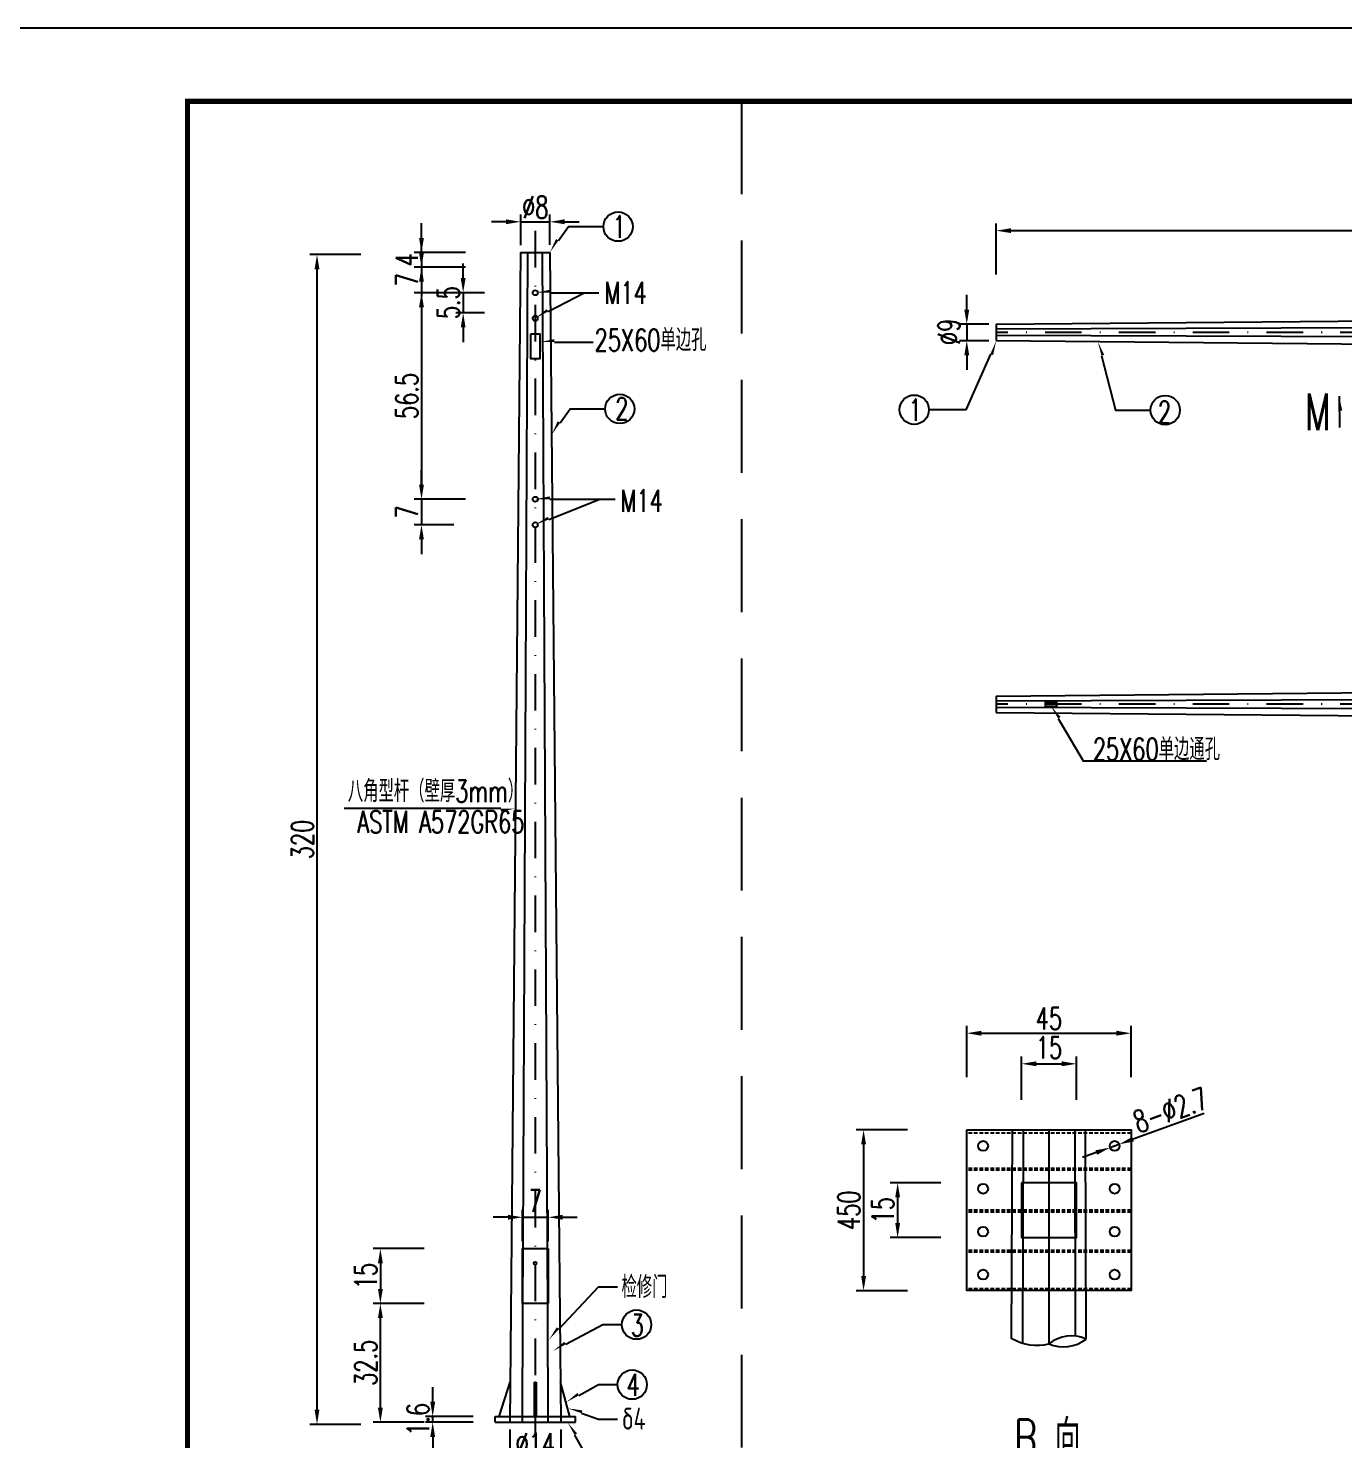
# Model space of a CAD drawing. Extents: x 12342 to 271026, y -9164 to -8044.
# Drawn here: x 13278.1 to 13458.1, y -8760.6 to -8567.5 of the extents above; entities that cross this region are included whole.
import ezdxf
from ezdxf.enums import TextEntityAlignment as Align

# ---------------------------------------------------------------- set-up
doc = ezdxf.new("R2010")
doc.units = 0
doc.header["$LTSCALE"] = 2
doc.header["$PDMODE"] = 32
doc.header["$PDSIZE"] = 0.3
for name, pattern in [('CENTERX2', [4, 2.5, -0.5, 0.5, -0.5]), ('DASHDOT', [1, 0.5, -0.25, 0, -0.25]), ('DASHED', [0.75, 0.5, -0.25]), ('HIDDEN', [9.525, 6.35, -3.175])]:
    doc.linetypes.add(name, pattern=pattern)
doc.layers.get('0').update_dxf_attribs({"linetype": 'CONTINUOUS'})
doc.layers.get('DEFPOINTS').update_dxf_attribs({"linetype": 'CONTINUOUS'})
for name, color, linetype in [('1111111111', 7, 'CONTINUOUS'), ('中线', 2, 'CENTERX2'), ('图层1', 7, 'CONTINUOUS'), ('图框', 7, 'CONTINUOUS'), ('尺寸标注', 4, 'CONTINUOUS'), ('文字', 7, 'CONTINUOUS'), ('边线', 7, 'CONTINUOUS')]:
    doc.layers.add(name, color=color, linetype=linetype)
doc.styles.get("Standard").update_dxf_attribs({"font": 'simplex1.shx', "width": 0.7, "bigfont": 'hztxt.shx'})
doc.dimstyles.new('1：20', dxfattribs={"dimtxt": 3, "dimasz": 2, "dimexe": 1, "dimexo": 1, "dimgap": 0.5, "dimtad": 1, "dimlfac": 2, "dimrnd": 0.0095, "dimdsep": 46, "dimtxsty": 'Standard', "dimcen": 0.09, "dimclrd": 256, "dimclre": 256, "dimclrt": 256, "dimadec": 0, "dimazin": 0, "dimtfac": 1, "dimtix": 1, "dimtmove": 2, "dimatfit": 3, "dimfxl": 0, "dimtolj": 1, "dimtzin": 0, "dimarcsym": 0})
doc.dimstyles.get("Standard").update_dxf_attribs({"dimtxt": 2, "dimasz": 2, "dimexe": 1, "dimexo": 2.5, "dimgap": 0, "dimtad": 1, "dimdec": 3, "dimlfac": 4, "dimzin": 13, "dimdsep": 46, "dimtxsty": 'Standard', "dimblk": 'DIM', "dimcen": -0.09, "dimclrd": 256, "dimclre": 256, "dimclrt": 7, "dimaunit": 1, "dimadec": 0, "dimazin": 0, "dimtfac": 0.0005, "dimtdec": 3, "dimtix": 1, "dimtmove": 2, "dimatfit": 3, "dimldrblk": 'DIM', "dimfxl": 0, "dimtolj": 1, "dimtzin": 13, "dimarcsym": 0})
doc.dimstyles.new('比例1：40', dxfattribs={"dimtxt": 3, "dimasz": 2, "dimexe": 1, "dimexo": 1, "dimgap": 0.5, "dimtad": 1, "dimdec": 0, "dimlfac": 4, "dimzin": 13, "dimdsep": 46, "dimtxsty": 'Standard', "dimcen": -0.09, "dimclrd": 256, "dimclre": 256, "dimclrt": 256, "dimaunit": 1, "dimadec": 0, "dimazin": 0, "dimtfac": 0.0005, "dimtdec": 0, "dimtix": 1, "dimtmove": 2, "dimatfit": 3, "dimfxl": 0, "dimtolj": 1, "dimtzin": 13, "dimarcsym": 0})

# ---------------------------------------------------------------- blocks, each defined once
blk = doc.blocks.new('*D724')
at = {"layer": 'DEFPOINTS', "color": 0}
for p in [(13410.58, -8608.03), (13406.54, -8610.28), (13410.58, -8610.28)]:
    blk.add_point(p, dxfattribs=at)
at = {"layer": '尺寸标注', "lineweight": -2}
for p, q in [((13406.54, -8606.03), (13406.54, -8604.03)), ((13409.58, -8608.03), (13405.54, -8608.03)), ((13406.54, -8608.03), (13406.54, -8610.28)), ((13409.58, -8610.28), (13405.54, -8610.28)), ((13406.54, -8612.28), (13406.54, -8614.28))]:
    blk.add_line(p, q, dxfattribs=at)
at = {"layer": '尺寸标注'}
for points in [[(13406.21, -8606.03), (13406.88, -8606.03), (13406.54, -8608.03)], [(13406.21, -8612.28), (13406.88, -8612.28), (13406.54, -8610.28)]]:
    blk.add_solid(points, dxfattribs=at)
at = {"layer": '尺寸标注', "insert": (13404.1, -8609.08), "char_height": 3, "attachment_point": 5, "rotation": 90}
blk.add_mtext('\\A1;%%C9', dxfattribs=at)
blk = doc.blocks.new('*D725')
at = {"layer": 'DEFPOINTS', "color": 0}
for p in [(13560.58, -8595.23), (13560.58, -8605.4), (13410.58, -8607.9)]:
    blk.add_point(p, dxfattribs=at)
at = {"layer": '尺寸标注', "lineweight": -2}
for p, q in [((13410.58, -8601.23), (13410.58, -8594.23)), ((13412.58, -8595.23), (13558.58, -8595.23)), ((13560.58, -8601.23), (13560.58, -8594.23))]:
    blk.add_line(p, q, dxfattribs=at)
at = {"layer": '尺寸标注'}
for points in [[(13412.58, -8594.9), (13412.58, -8595.56), (13410.58, -8595.23)], [(13558.58, -8594.9), (13558.58, -8595.56), (13560.58, -8595.23)]]:
    blk.add_solid(points, dxfattribs=at)
at = {"layer": '尺寸标注', "insert": (13485.58, -8593.23), "char_height": 3, "attachment_point": 5}
blk.add_mtext('\\A1;600', dxfattribs=at)
blk = doc.blocks.new('DIM')
at = {"color": 4}
blk.add_lwpolyline([(-1, -0.1, 0.2, 0, 0), (0, 0, 0, 0, 0)], format="xyseb", dxfattribs=at)
blk = doc.blocks.new('*D729')
at = {"layer": 'DEFPOINTS', "color": 0}
for p in [(13421.55, -8709.19), (13414.05, -8715.12), (13421.55, -8715.12)]:
    blk.add_point(p, dxfattribs=at)
at = {"layer": '尺寸标注', "lineweight": -2}
for p, q in [((13414.05, -8714.12), (13414.05, -8708.19)), ((13416.05, -8709.19), (13419.55, -8709.19)), ((13421.55, -8714.12), (13421.55, -8708.19))]:
    blk.add_line(p, q, dxfattribs=at)
at = {"layer": '尺寸标注'}
for points in [[(13416.05, -8708.85), (13416.05, -8709.52), (13414.05, -8709.19)], [(13419.55, -8708.85), (13419.55, -8709.52), (13421.55, -8709.19)]]:
    blk.add_solid(points, dxfattribs=at)
at = {"layer": '尺寸标注', "insert": (13417.8, -8706.98), "char_height": 3, "attachment_point": 5}
blk.add_mtext('\\A1;15', dxfattribs=at)
blk = doc.blocks.new('*D730')
at = {"layer": 'DEFPOINTS', "color": 0}
for p in [(13429.03, -8705.01), (13406.53, -8715.12), (13429.03, -8715.12)]:
    blk.add_point(p, dxfattribs=at)
at = {"layer": '尺寸标注', "lineweight": -2}
for p, q in [((13406.53, -8711.01), (13406.53, -8704.01)), ((13408.53, -8705.01), (13427.03, -8705.01)), ((13429.03, -8711.01), (13429.03, -8704.01))]:
    blk.add_line(p, q, dxfattribs=at)
at = {"layer": '尺寸标注'}
for points in [[(13408.53, -8704.67), (13408.53, -8705.34), (13406.53, -8705.01)], [(13427.03, -8704.67), (13427.03, -8705.34), (13429.03, -8705.01)]]:
    blk.add_solid(points, dxfattribs=at)
at = {"layer": '尺寸标注', "insert": (13417.78, -8703.01), "char_height": 3, "attachment_point": 5}
blk.add_mtext('\\A1;45', dxfattribs=at)
blk = doc.blocks.new('*D731')
at = {"layer": 'DEFPOINTS', "color": 0}
for p in [(13404.01, -8725.47), (13397.08, -8732.97), (13404.01, -8732.97)]:
    blk.add_point(p, dxfattribs=at)
at = {"layer": '尺寸标注', "lineweight": -2}
for p, q in [((13403.01, -8725.47), (13396.08, -8725.47)), ((13397.08, -8727.47), (13397.08, -8730.97)), ((13403.01, -8732.97), (13396.08, -8732.97))]:
    blk.add_line(p, q, dxfattribs=at)
at = {"layer": '尺寸标注'}
for points in [[(13396.75, -8727.47), (13397.42, -8727.47), (13397.08, -8725.47)], [(13396.75, -8730.97), (13397.42, -8730.97), (13397.08, -8732.97)]]:
    blk.add_solid(points, dxfattribs=at)
at = {"layer": '尺寸标注', "insert": (13395.07, -8729.22), "char_height": 3, "attachment_point": 5, "rotation": 90}
blk.add_mtext('\\A1;15', dxfattribs=at)
blk = doc.blocks.new('*D732')
at = {"layer": 'DEFPOINTS', "color": 0}
for p in [(13403.92, -8718.22), (13392.42, -8740.22), (13403.92, -8740.22)]:
    blk.add_point(p, dxfattribs=at)
at = {"layer": '尺寸标注', "lineweight": -2}
for p, q in [((13398.42, -8718.22), (13391.42, -8718.22)), ((13392.42, -8720.22), (13392.42, -8738.22)), ((13398.42, -8740.22), (13391.42, -8740.22))]:
    blk.add_line(p, q, dxfattribs=at)
at = {"layer": '尺寸标注'}
for points in [[(13392.09, -8720.22), (13392.76, -8720.22), (13392.42, -8718.22)], [(13392.09, -8738.22), (13392.76, -8738.22), (13392.42, -8740.22)]]:
    blk.add_solid(points, dxfattribs=at)
at = {"layer": '尺寸标注', "insert": (13390.42, -8729.22), "char_height": 3, "attachment_point": 5, "rotation": 90}
blk.add_mtext('\\A1;450', dxfattribs=at)
blk = doc.blocks.new('*D763')
at = {"layer": 'DEFPOINTS', "color": 0}
for p in [(13426.14, -8720.65), (13427.41, -8720.19)]:
    blk.add_point(p, dxfattribs=at)
at = {"layer": '尺寸标注', "lineweight": -2}
for p, q in [((13439.02, -8715.98), (13429.29, -8719.51)), ((13426.14, -8720.65), (13427.41, -8720.19)), ((13424.26, -8721.33), (13422.38, -8722.01))]:
    blk.add_line(p, q, dxfattribs=at)
at = {"layer": '尺寸标注'}
for points in [[(13424.15, -8721.02), (13424.38, -8721.64), (13426.14, -8720.65)], [(13429.18, -8719.19), (13429.41, -8719.82), (13427.41, -8720.19)]]:
    blk.add_solid(points, dxfattribs=at)
at = {"layer": '尺寸标注', "insert": (13434.42, -8715.52), "char_height": 3, "attachment_point": 5, "rotation": 19.9326}
blk.add_mtext('\\A1;8-∅2.7', dxfattribs=at)
blk = doc.blocks.new('*D742')
at = {"layer": 'DEFPOINTS', "color": 0}
for p in [(13317.63, -8598.51), (13348.76, -8598.51), (13348.76, -8758.51)]:
    blk.add_point(p, dxfattribs=at)
at = {"layer": '尺寸标注', "lineweight": -2}
for p, q in [((13323.63, -8598.51), (13316.63, -8598.51)), ((13317.63, -8756.51), (13317.63, -8600.51)), ((13323.63, -8758.51), (13316.63, -8758.51))]:
    blk.add_line(p, q, dxfattribs=at)
at = {"layer": '尺寸标注'}
for points in [[(13317.3, -8600.51), (13317.96, -8600.51), (13317.63, -8598.51)], [(13317.3, -8756.51), (13317.96, -8756.51), (13317.63, -8758.51)]]:
    blk.add_solid(points, dxfattribs=at)
at = {"layer": '尺寸标注', "insert": (13315.63, -8678.51), "char_height": 3, "attachment_point": 5, "rotation": 90}
blk.add_mtext('\\A1;320', dxfattribs=at)
blk = doc.blocks.new('*D743')
at = {"layer": 'DEFPOINTS', "color": 0}
for p in [(13340, -8734.47), (13326.3, -8741.97), (13340, -8741.97)]:
    blk.add_point(p, dxfattribs=at)
at = {"layer": '尺寸标注', "lineweight": -2}
for p, q in [((13332.3, -8734.47), (13325.3, -8734.47)), ((13326.3, -8736.47), (13326.3, -8739.97)), ((13332.3, -8741.97), (13325.3, -8741.97))]:
    blk.add_line(p, q, dxfattribs=at)
at = {"layer": '尺寸标注'}
for points in [[(13325.97, -8736.47), (13326.64, -8736.47), (13326.3, -8734.47)], [(13325.97, -8739.97), (13326.64, -8739.97), (13326.3, -8741.97)]]:
    blk.add_solid(points, dxfattribs=at)
at = {"layer": '尺寸标注', "insert": (13324.3, -8738.22), "char_height": 3, "attachment_point": 5, "rotation": 90}
blk.add_mtext('\\A1;15', dxfattribs=at)
blk = doc.blocks.new('*D764')
at = {"layer": 'DEFPOINTS', "color": 0}
for p in [(13344, -8758.22), (13351, -8758.22), (13351, -8763.42)]:
    blk.add_point(p, dxfattribs=at)
at = {"layer": '尺寸标注', "lineweight": -2}
for p, q in [((13344, -8759.22), (13344, -8764.42)), ((13351, -8759.22), (13351, -8764.42)), ((13346, -8763.42), (13349, -8763.42))]:
    blk.add_line(p, q, dxfattribs=at)
at = {"layer": '尺寸标注'}
for points in [[(13346, -8763.08), (13346, -8763.75), (13344, -8763.42)], [(13349, -8763.08), (13349, -8763.75), (13351, -8763.42)]]:
    blk.add_solid(points, dxfattribs=at)
at = {"layer": '尺寸标注', "insert": (13347.5, -8761.2), "char_height": 3, "attachment_point": 5}
blk.add_mtext('\\A1;%%C14', dxfattribs=at)
blk = doc.blocks.new('*D744')
at = {"layer": 'DEFPOINTS', "color": 0}
for p in [(13333.46, -8757.42), (13340, -8757.42), (13340, -8758.22)]:
    blk.add_point(p, dxfattribs=at)
at = {"layer": '尺寸标注', "lineweight": -2}
for p, q in [((13333.46, -8755.42), (13333.46, -8753.42)), ((13339, -8757.42), (13332.46, -8757.42)), ((13333.46, -8758.22), (13333.46, -8757.42)), ((13339, -8758.22), (13332.46, -8758.22)), ((13333.46, -8760.22), (13333.46, -8762.22))]:
    blk.add_line(p, q, dxfattribs=at)
at = {"layer": '尺寸标注'}
for points in [[(13333.13, -8755.42), (13333.8, -8755.42), (13333.46, -8757.42)], [(13333.13, -8760.22), (13333.8, -8760.22), (13333.46, -8758.22)]]:
    blk.add_solid(points, dxfattribs=at)
at = {"layer": '尺寸标注', "insert": (13331.46, -8757.82), "char_height": 3, "attachment_point": 5, "rotation": 90}
blk.add_mtext('\\A1;1.6', dxfattribs=at)
blk = doc.blocks.new('*D745')
at = {"layer": 'DEFPOINTS', "color": 0}
for p in [(13342.13, -8755.66), (13353.13, -8755.66), (13353.13, -8769.36)]:
    blk.add_point(p, dxfattribs=at)
at = {"layer": '尺寸标注', "lineweight": -2}
for p, q in [((13342.13, -8763.36), (13342.13, -8770.36)), ((13353.13, -8763.36), (13353.13, -8770.36)), ((13344.13, -8769.36), (13351.13, -8769.36))]:
    blk.add_line(p, q, dxfattribs=at)
at = {"layer": '尺寸标注'}
for points in [[(13344.13, -8769.03), (13344.13, -8769.7), (13342.13, -8769.36)], [(13351.13, -8769.03), (13351.13, -8769.7), (13353.13, -8769.36)]]:
    blk.add_solid(points, dxfattribs=at)
at = {"layer": '尺寸标注', "insert": (13347.63, -8767.36), "char_height": 3, "attachment_point": 5}
blk.add_mtext('\\A1;22', dxfattribs=at)
blk = doc.blocks.new('*D746')
at = {"layer": 'DEFPOINTS', "color": 0}
for p in [(13349.25, -8730.18), (13345.75, -8734.47), (13349.25, -8734.47)]:
    blk.add_point(p, dxfattribs=at)
at = {"layer": '尺寸标注', "lineweight": -2}
for p, q in [((13343.75, -8730.18), (13341.75, -8730.18)), ((13345.75, -8733.47), (13345.75, -8729.18)), ((13345.75, -8730.18), (13349.25, -8730.18)), ((13349.25, -8733.47), (13349.25, -8729.18)), ((13351.25, -8730.18), (13353.25, -8730.18))]:
    blk.add_line(p, q, dxfattribs=at)
at = {"layer": '尺寸标注'}
for points in [[(13343.75, -8729.84), (13343.75, -8730.51), (13345.75, -8730.18)], [(13351.25, -8729.84), (13351.25, -8730.51), (13349.25, -8730.18)]]:
    blk.add_solid(points, dxfattribs=at)
at = {"layer": '尺寸标注', "insert": (13347.5, -8727.94), "char_height": 3, "attachment_point": 5}
blk.add_mtext('\\A1;7', dxfattribs=at)
blk = doc.blocks.new('*D765')
at = {"layer": 'DEFPOINTS', "color": 0}
for p in [(13349.5, -8594.02), (13345.5, -8598.22), (13349.5, -8598.18)]:
    blk.add_point(p, dxfattribs=at)
at = {"layer": '尺寸标注', "lineweight": -2}
for p, q in [((13345.5, -8597.22), (13345.5, -8593.02)), ((13349.5, -8597.18), (13349.5, -8593.02)), ((13343.5, -8594.02), (13341.5, -8594.02)), ((13345.5, -8594.02), (13349.5, -8594.02)), ((13351.5, -8594.02), (13353.5, -8594.02))]:
    blk.add_line(p, q, dxfattribs=at)
at = {"layer": '尺寸标注'}
for points in [[(13343.5, -8593.68), (13343.5, -8594.35), (13345.5, -8594.02)], [(13351.5, -8593.68), (13351.5, -8594.35), (13349.5, -8594.02)]]:
    blk.add_solid(points, dxfattribs=at)
at = {"layer": '尺寸标注', "insert": (13347.5, -8592.02), "char_height": 3, "attachment_point": 5}
blk.add_mtext('\\A1;%%C8', dxfattribs=at)
blk = doc.blocks.new('*D747')
at = {"layer": 'DEFPOINTS', "color": 0}
for p in [(13326.3, -8741.97), (13335.46, -8741.97), (13335.46, -8758.22)]:
    blk.add_point(p, dxfattribs=at)
at = {"layer": '尺寸标注', "lineweight": -2}
for p, q in [((13332.3, -8741.97), (13325.3, -8741.97)), ((13326.3, -8756.22), (13326.3, -8743.97)), ((13332.3, -8758.22), (13325.3, -8758.22))]:
    blk.add_line(p, q, dxfattribs=at)
at = {"layer": '尺寸标注'}
for points in [[(13325.97, -8743.97), (13326.64, -8743.97), (13326.3, -8741.97)], [(13325.97, -8756.22), (13326.64, -8756.22), (13326.3, -8758.22)]]:
    blk.add_solid(points, dxfattribs=at)
at = {"layer": '尺寸标注', "insert": (13324.3, -8750.09), "char_height": 3, "attachment_point": 5, "rotation": 90}
blk.add_mtext('\\A1;32.5', dxfattribs=at)
blk = doc.blocks.new('*D766')
at = {"layer": 'DEFPOINTS', "color": 0}
for p in [(13346.5, -8598.22), (13331.93, -8600.22), (13346.5, -8600.22)]:
    blk.add_point(p, dxfattribs=at)
at = {"layer": '尺寸标注', "lineweight": -2}
for p, q in [((13331.93, -8596.22), (13331.93, -8594.22)), ((13337.93, -8598.22), (13330.93, -8598.22)), ((13331.93, -8598.22), (13331.93, -8600.22)), ((13337.93, -8600.22), (13330.93, -8600.22)), ((13331.93, -8602.22), (13331.93, -8604.22))]:
    blk.add_line(p, q, dxfattribs=at)
at = {"layer": '尺寸标注'}
for points in [[(13331.59, -8596.22), (13332.26, -8596.22), (13331.93, -8598.22)], [(13331.59, -8602.22), (13332.26, -8602.22), (13331.93, -8600.22)]]:
    blk.add_solid(points, dxfattribs=at)
at = {"layer": '尺寸标注', "insert": (13329.93, -8599.22), "char_height": 3, "attachment_point": 5, "rotation": 90}
blk.add_mtext('\\A1;4', dxfattribs=at)
blk = doc.blocks.new('*D748')
at = {"layer": 'DEFPOINTS', "color": 0}
for p in [(13339.93, -8600.22), (13331.93, -8603.72), (13339.93, -8603.72)]:
    blk.add_point(p, dxfattribs=at)
at = {"layer": '尺寸标注', "lineweight": -2}
for p, q in [((13331.93, -8598.22), (13331.93, -8596.22)), ((13337.93, -8600.22), (13330.93, -8600.22)), ((13331.93, -8600.22), (13331.93, -8603.72)), ((13337.93, -8603.72), (13330.93, -8603.72)), ((13331.93, -8605.72), (13331.93, -8607.72))]:
    blk.add_line(p, q, dxfattribs=at)
at = {"layer": '尺寸标注'}
for points in [[(13331.59, -8598.22), (13332.26, -8598.22), (13331.93, -8600.22)], [(13331.59, -8605.72), (13332.26, -8605.72), (13331.93, -8603.72)]]:
    blk.add_solid(points, dxfattribs=at)
at = {"layer": '尺寸标注', "insert": (13329.93, -8601.97), "char_height": 3, "attachment_point": 5, "rotation": 90}
blk.add_mtext('\\A1;7', dxfattribs=at)
blk = doc.blocks.new('*D749')
at = {"layer": 'DEFPOINTS', "color": 0}
for p in [(13339.93, -8603.72), (13331.93, -8631.97), (13339.93, -8631.97)]:
    blk.add_point(p, dxfattribs=at)
at = {"layer": '尺寸标注', "lineweight": -2}
for p, q in [((13337.93, -8603.72), (13330.93, -8603.72)), ((13331.93, -8605.72), (13331.93, -8629.97)), ((13337.93, -8631.97), (13330.93, -8631.97))]:
    blk.add_line(p, q, dxfattribs=at)
at = {"layer": '尺寸标注'}
for points in [[(13331.59, -8605.72), (13332.26, -8605.72), (13331.93, -8603.72)], [(13331.59, -8629.97), (13332.26, -8629.97), (13331.93, -8631.97)]]:
    blk.add_solid(points, dxfattribs=at)
at = {"layer": '尺寸标注', "insert": (13329.93, -8617.84), "char_height": 3, "attachment_point": 5, "rotation": 90}
blk.add_mtext('\\A1;56.5', dxfattribs=at)
blk = doc.blocks.new('*D750')
at = {"layer": 'DEFPOINTS', "color": 0}
for p in [(13341.57, -8603.72), (13337.63, -8606.47), (13341.57, -8606.47)]:
    blk.add_point(p, dxfattribs=at)
at = {"layer": '尺寸标注', "lineweight": -2}
for p, q in [((13337.63, -8601.72), (13337.63, -8599.72)), ((13340.57, -8603.72), (13336.63, -8603.72)), ((13337.63, -8603.72), (13337.63, -8606.47)), ((13340.57, -8606.47), (13336.63, -8606.47)), ((13337.63, -8608.47), (13337.63, -8610.47))]:
    blk.add_line(p, q, dxfattribs=at)
at = {"layer": '尺寸标注'}
for points in [[(13337.3, -8601.72), (13337.96, -8601.72), (13337.63, -8603.72)], [(13337.3, -8608.47), (13337.96, -8608.47), (13337.63, -8606.47)]]:
    blk.add_solid(points, dxfattribs=at)
at = {"layer": '尺寸标注', "insert": (13335.63, -8605.09), "char_height": 3, "attachment_point": 5, "rotation": 90}
blk.add_mtext('\\A1;5.5', dxfattribs=at)
blk = doc.blocks.new('*D751')
at = {"layer": 'DEFPOINTS', "color": 0}
for p in [(13337.35, -8631.97), (13331.93, -8635.47), (13337.35, -8635.47)]:
    blk.add_point(p, dxfattribs=at)
at = {"layer": '尺寸标注', "lineweight": -2}
for p, q in [((13331.93, -8629.97), (13331.93, -8627.97)), ((13336.35, -8631.97), (13330.93, -8631.97)), ((13331.93, -8631.97), (13331.93, -8635.47)), ((13336.35, -8635.47), (13330.93, -8635.47)), ((13331.93, -8637.47), (13331.93, -8639.47))]:
    blk.add_line(p, q, dxfattribs=at)
at = {"layer": '尺寸标注'}
for points in [[(13331.59, -8629.97), (13332.26, -8629.97), (13331.93, -8631.97)], [(13331.59, -8637.47), (13332.26, -8637.47), (13331.93, -8635.47)]]:
    blk.add_solid(points, dxfattribs=at)
at = {"layer": '尺寸标注', "insert": (13329.93, -8633.72), "char_height": 3, "attachment_point": 5, "rotation": 90}
blk.add_mtext('\\A1;7', dxfattribs=at)

msp = doc.modelspace()

# ---------------------------------------------------------------- linework, layer by layer
at = {"color": 2}
msp.add_lwpolyline([(13417.328796, -8659.700226), (13418.828796, -8659.700226), (13418.828796, -8660.325226), (13417.328796, -8660.325226)], close=True, dxfattribs=at)
at = {"layer": '中线', "linetype": 'DASHDOT', "ltscale": 5}
for p, q in [((13347.496696, -8595.275919), (13347.496696, -8760.204153)), ((13563.656313, -8609.150862), (13410.578866, -8609.150862)), ((13563.656313, -8660.012726), (13410.578866, -8660.012726))]:
    msp.add_line(p, q, dxfattribs=at)
at = {"layer": '图层1', "linetype": 'HIDDEN'}
msp.add_line((13375.735423, -8577.543704), (13375.735423, -8779.36121), dxfattribs=at)
at = {"layer": '图层1', "color": 4}
for points in [[(13350.661923, -8596.594253), (13352.031178, -8594.684132), (13356.820476, -8594.684132)], [(13349.269735, -8606.298536), (13354.193656, -8603.728647)], [(13349.496696, -8603.724895), (13356.190684, -8603.728165)], [(13350.117418, -8610.476614), (13355.40117, -8610.479195)], [(13409.772023, -8612.105891), (13406.415261, -8619.719483), (13401.354622, -8619.719483)], [(13424.970978, -8612.339238), (13426.896609, -8619.769941), (13431.685907, -8619.769941)], [(13350.89569, -8621.52949), (13352.264946, -8619.619369), (13357.054244, -8619.619369)], [(13349.3568, -8634.739063), (13356.350805, -8631.976003)], [(13349.496696, -8631.970896), (13358.421768, -8631.976003)], [(13419.038551, -8661.949748), (13422.462925, -8667.745988), (13439.353603, -8667.745988)], [(13342.783554, -8674.285526), (13321.337392, -8674.282235)], [(13350.732843, -8745.49163), (13356.166397, -8739.693109), (13358.76117, -8739.693109)], [(13351.675006, -8747.556764), (13356.762286, -8744.86946), (13359.35706, -8744.86946)], [(13353.470425, -8754.543366), (13356.166397, -8753.073938), (13358.76117, -8753.073938)], [(13353.825999, -8756.982054), (13356.166397, -8757.808081), (13358.76117, -8757.808081)], [(13352.878081, -8759.961884), (13355.512922, -8764.634682), (13358.107696, -8764.634682)]]:
    msp.add_lwpolyline(points, dxfattribs=at)
at = {"layer": '图层1'}
for centre in [(13358.826642, -8594.684132), (13359.06041, -8619.619369), (13399.348456, -8619.719483), (13433.692073, -8619.769941), (13361.363225, -8744.86946), (13360.767336, -8753.073938)]:
    msp.add_circle(centre, 2.006166, dxfattribs=at)
at = {"layer": '图框'}
msp.add_lwpolyline([(13689.923771, -8864.543704), (13689.923771, -8567.543704), (13269.923771, -8567.543704), (13269.923771, -8864.543704)], close=True, dxfattribs=at)
at = {"layer": '图框', "const_width": 0.7}
msp.add_lwpolyline([(13679.923771, -8577.543704), (13299.923771, -8577.543704), (13299.923771, -8854.543704), (13679.923771, -8854.543704), (13679.923771, -8577.543704)], dxfattribs=at)
at = {"layer": '边线', "color": 2}
for p, q in [((13345.496696, -8598.219752), (13343.996696, -8758.219752)), ((13345.496696, -8598.219752), (13349.496696, -8598.219752)), ((13349.496696, -8598.219752), (13350.996696, -8758.219752)), ((13410.578866, -8608.025862), (13558.057422, -8606.673975)), ((13410.578866, -8608.025862), (13410.578866, -8610.275862)), ((13410.578866, -8608.025862), (13410.578866, -8610.275862)), ((13410.578866, -8610.275862), (13558.057422, -8611.627749)), ((13410.578866, -8658.887726), (13558.057422, -8657.535839)), ((13410.578866, -8658.887726), (13410.578866, -8661.137726)), ((13410.578866, -8661.137726), (13558.057422, -8662.489612)), ((13345.746696, -8741.969752), (13345.746696, -8734.469752)), ((13345.746696, -8734.469752), (13349.246696, -8734.469752)), ((13349.246696, -8734.469752), (13349.246696, -8741.969752)), ((13349.246696, -8741.969752), (13345.746696, -8741.969752))]:
    msp.add_line(p, q, dxfattribs=at)
at = {"layer": '边线', "color": 3}
for p, q in [((13345.796696, -8743.219752), (13346.496696, -8598.219752)), ((13349.196696, -8743.219752), (13348.496696, -8598.219752)), ((13560.578866, -8608.194153), (13410.578866, -8608.720343)), ((13560.578866, -8610.107571), (13410.578866, -8609.581381)), ((13560.578866, -8659.056017), (13410.578866, -8659.582207)), ((13560.578866, -8660.969434), (13410.578866, -8660.443244)), ((13345.746696, -8758.219752), (13345.796696, -8743.219752)), ((13349.246696, -8758.219752), (13349.196696, -8743.219752)), ((13342.540729, -8757.419752), (13344.048259, -8752.719752)), ((13347.371696, -8752.719752), (13347.621696, -8752.719752)), ((13347.371696, -8757.419752), (13347.371696, -8752.719752)), ((13347.621696, -8752.719752), (13347.621696, -8757.419752)), ((13352.245219, -8757.419752), (13350.945134, -8752.719752)), ((13341.996696, -8758.219752), (13341.996696, -8757.419752)), ((13341.996696, -8757.419752), (13352.996696, -8757.419752)), ((13352.996696, -8758.219752), (13352.996696, -8757.419752)), ((13341.996696, -8758.219752), (13352.996696, -8758.219752))]:
    msp.add_line(p, q, dxfattribs=at)
at = {"layer": '边线', "color": 3, "linetype": 'DASHED', "ltscale": 0.5}
for p, q in [((13429.028272, -8718.699361), (13406.528272, -8718.699361)), ((13429.028272, -8723.508698), (13406.528272, -8723.508698)), ((13429.028272, -8723.758698), (13406.528272, -8723.758698)), ((13429.028272, -8729.218573), (13406.528272, -8729.218573)), ((13429.028272, -8729.468573), (13406.528272, -8729.468573)), ((13429.028272, -8734.718573), (13406.528272, -8734.718573)), ((13429.028272, -8734.968573), (13406.528272, -8734.968573)), ((13429.028272, -8739.968573), (13406.528272, -8739.968573))]:
    msp.add_line(p, q, dxfattribs=at)
at = {"layer": '边线', "color": 4}
for p, q in [((13412.673191, -8746.789516), (13412.783154, -8718.199361)), ((13414.246211, -8718.199361), (13414.166831, -8747.387235)), ((13417.778346, -8718.199361), (13417.778346, -8747.480287)), ((13421.31048, -8718.199361), (13421.387284, -8746.439954)), ((13422.883676, -8746.835312), (13422.773538, -8718.199361))]:
    msp.add_line(p, q, dxfattribs=at)
at = {"layer": '边线', "color": 2}
msp.add_lwpolyline([(13346.88879, -8609.364003), (13348.117418, -8609.364003), (13348.117418, -8612.748887), (13346.88879, -8612.748887)], close=True, dxfattribs=at)
at = {"layer": '边线', "color": 1}
msp.add_lwpolyline([(13406.528272, -8718.218573), (13429.028272, -8718.218573), (13429.028272, -8740.218573), (13406.528272, -8740.218573), (13406.528272, -8718.218573)], dxfattribs=at)
msp.add_lwpolyline([(13414.053687, -8725.468573), (13414.053687, -8732.968573), (13421.553687, -8732.968573), (13421.553687, -8725.468573)], close=True, dxfattribs=at)
at = {"layer": '边线', "color": 2}
for centre, radius in [((13347.496696, -8603.723918), 0.35), ((13347.496696, -8607.223918), 0.35), ((13347.496696, -8631.969752), 0.35), ((13347.496696, -8635.473918), 0.35), ((13408.778272, -8720.418573), 0.675), ((13426.778272, -8720.418573), 0.675), ((13408.778272, -8726.283573), 0.675), ((13426.778272, -8726.283573), 0.675), ((13408.778272, -8732.153573), 0.675), ((13426.778272, -8732.153573), 0.675), ((13347.496696, -8736.469752), 0.2), ((13408.778272, -8738.018573), 0.675), ((13426.778272, -8738.018573), 0.675)]:
    msp.add_circle(centre, radius, dxfattribs=at)
at = {"layer": '边线', "color": 4}
for centre, radius, start, end in [((13416.142507, -8740.838858), 6.839923, 239.77262004, 283.83699249), ((13420.852169, -8751.36354), 4.95258, 66.10891891, 128.36367967)]:
    msp.add_arc(centre, radius, start, end, dxfattribs=at)
at = {"layer": '边线', "color": 2}
msp.add_arc((13419.788185, -8742.983943), 4.925095, 245.91563421, 308.55696437, dxfattribs=at)

# ---------------------------------------------------------------- block references
at = {"layer": '图层1', "yscale": 2, "zscale": 2}
for p, xscale, rotation in [((13349.496696, -8598.219752), 1.999999999999999, 234.3654464821109), ((13347.496696, -8603.723918), 1.999999999999976, 179.9720162334447), ((13347.496696, -8607.223918), 2.000000000000021, 207.5609181004642), ((13348.117418, -8610.475637), 1.999999999999976, 179.9720162334478), ((13424.469261, -8610.403191), 2.000000000000001, 104.528325570208), ((13349.730464, -8623.154989), 1.999999999999999, 234.3654464821109), ((13347.496696, -8631.969752), 1.99999999999999, 179.9672155160862), ((13347.496696, -8635.473918), 2.000000000000025, 201.557055089462), ((13418.021242, -8660.227806), 2.000000000000009, 120.5742646100571), ((13344.783552, -8674.288487), 2.000000000000021, 359.9151857400079), ((13349.365303, -8746.951026), 1.999999999999985, 226.8610720367114), ((13349.906574, -8748.490921), 2.00000000000001, 207.844799761003), ((13351.714332, -8755.500517), 1.999999999999985, 208.5923987738479), ((13351.940019, -8756.316411), 1.99999999999998, 160.5598802905905), ((13351.895749, -8758.219752), 1.999999999999999, 119.4172529642356)]:
    msp.add_blockref('DIM', p, dxfattribs=dict(at, xscale=xscale, rotation=rotation))
at = {"layer": '图层1', "color": 4, "xscale": 1.999999999999994, "yscale": 2, "zscale": 2, "rotation": 66.20776405511572}
msp.add_blockref('DIM', (13410.578866, -8610.275862), dxfattribs=at)

# ---------------------------------------------------------------- texts
at = {"layer": '1111111111', "color": 7, "width": 0.7}
for s, p in [('1', (13358.05675, -8596.195959)), ('M14', (13356.988068, -8605.222489)), ('25X60单边孔', (13355.627534, -8611.695036)), ('2', (13358.435303, -8621.086871)), ('1', (13398.561787, -8621.25949)), ('2', (13432.684807, -8621.562393)), ('M14', (13359.175134, -8633.673642)), ('25X60单边通孔', (13423.797403, -8667.66335)), ('八角型杆（壁厚3mm）', (13321.846977, -8673.401484)), ('ASTM A572GR65', (13323.149995, -8677.604166)), ('3', (13360.558758, -8746.457583)), ('4', (13360.002638, -8754.610986))]:
    msp.add_text(s, height=3, dxfattribs=at).set_placement(p)
at = {"layer": '1111111111', "color": 7, "char_height": 3, "attachment_point": 5}
for s, insert in [('\\A1;检修门', (13362.44022, -8739.723702)), ('\\A1;δ4', (13360.977462, -8757.718322))]:
    msp.add_mtext(s, dxfattribs=dict(at, insert=insert))
at = {"layer": '文字', "width": 0.7}
msp.add_text('M', height=5, dxfattribs=at).set_placement((13452.782997, -8622.506355))
msp.add_text('B 向', height=5, dxfattribs=at).set_placement((13417.560198, -8760.354614), align=Align.MIDDLE_CENTER)

# ---------------------------------------------------------------- dimensions: what is measured, and where the dimension line sits
at = {"layer": '尺寸标注'}
for base, p1, p2, text, picture, middle in [((13349.496345, -8594.018194), (13345.496696, -8598.219752), (13349.496345, -8598.182255), '%%C8', '*D765', (13347.49652, -8592.018194)), ((13353.130384, -8769.364451), (13342.130384, -8755.662501), (13353.130384, -8755.662501), '22', '*D745', (13347.630384, -8767.364451))]:
    dim = msp.add_linear_dim(base=base, p1=p1, p2=p2, text=text, dimstyle='1：20', dxfattribs=at)
    dim.commit()
    dim.dimension.update_dxf_attribs({"geometry": picture, "text_midpoint": middle})
for base, p1, p2, dimstyle, picture, middle in [((13560.578866, -8595.230008), (13410.578866, -8607.900862), (13560.578866, -8605.400862), '比例1：40', '*D725', (13485.578866, -8593.230008)), ((13429.028272, -8705.007691), (13406.528272, -8715.122208), (13429.028272, -8715.122208), '1：20', '*D730', (13417.778272, -8703.007691))]:
    dim = msp.add_linear_dim(base=base, p1=p1, p2=p2, dimstyle=dimstyle, dxfattribs=at)
    dim.commit()
    dim.dimension.update_dxf_attribs({"geometry": picture, "text_midpoint": middle})
for base, p1, p2, picture, middle in [((13331.928255, -8600.219752), (13346.496696, -8598.219752), (13346.496696, -8600.219752), '*D766', (13329.928255, -8599.219752)), ((13331.928255, -8603.719752), (13339.929014, -8600.219752), (13339.929014, -8603.719752), '*D748', (13329.928255, -8601.969752)), ((13337.63007, -8606.469752), (13341.570541, -8603.719752), (13341.570541, -8606.469752), '*D750', (13335.63007, -8605.094752)), ((13331.928255, -8631.969752), (13339.929014, -8603.719752), (13339.929014, -8631.969752), '*D749', (13329.928255, -8617.844752)), ((13331.928255, -8635.469752), (13337.348588, -8631.969752), (13337.348588, -8635.469752), '*D751', (13329.928255, -8633.719752)), ((13326.302842, -8741.969752), (13335.46187, -8758.219752), (13335.46187, -8741.969752), '*D747', (13324.302842, -8750.094752)), ((13333.46187, -8757.419752), (13339.996696, -8758.219752), (13339.996696, -8757.419752), '*D744', (13331.46187, -8757.819752))]:
    dim = msp.add_linear_dim(base=base, p1=p1, p2=p2, angle=90, dimstyle='1：20', dxfattribs=at)
    dim.commit()
    dim.dimension.update_dxf_attribs({"geometry": picture, "text_midpoint": middle})
for base, p1, p2, text, picture, middle in [((13317.631477, -8598.511822), (13348.764735, -8758.511822), (13348.764735, -8598.511822), '320', '*D742', (13315.631477, -8678.511822)), ((13392.42451, -8740.218573), (13403.920989, -8718.218573), (13403.920989, -8740.218573), '450', '*D732', (13390.42451, -8729.218573)), ((13326.302842, -8741.969752), (13339.996696, -8734.469752), (13339.996696, -8741.969752), '15', '*D743', (13324.302842, -8738.219752))]:
    dim = msp.add_linear_dim(base=base, p1=p1, p2=p2, angle=90, text=text, dimstyle='1：20', dxfattribs=at)
    dim.commit()
    dim.dimension.update_dxf_attribs({"geometry": picture, "text_midpoint": middle})
dim = msp.add_linear_dim(base=(13406.543116, -8610.275862), p1=(13410.578866, -8608.025862), p2=(13410.578866, -8610.275862), angle=90, text='%%C9', dimstyle='比例1：40', dxfattribs=at)
dim.commit()
dim.dimension.update_dxf_attribs({"geometry": '*D724', "text_midpoint": (13404.098683, -8609.0777), "dimtype": 160})
dim = msp.add_linear_dim(base=(13421.553687, -8709.187677), p1=(13414.053687, -8715.122208), p2=(13421.553687, -8715.122208), dimstyle='1：20', dxfattribs=at)
dim.commit()
dim.dimension.update_dxf_attribs({"geometry": '*D729', "text_midpoint": (13417.803687, -8706.976768), "dimtype": 160})
dim = msp.add_diameter_dim_2p(p1=(13426.143708, -8720.648691), p2=(13427.412835, -8720.188456), text='8-∅2.7', dimstyle='1：20', dxfattribs=at)
dim.commit()
dim.dimension.update_dxf_attribs({"geometry": '*D763', "text_midpoint": (13434.416275, -8715.521287)})
for base, p1, p2, text, picture, middle in [((13349.246696, -8730.176818), (13345.746696, -8734.469752), (13349.246696, -8734.469752), '7', '*D746', (13347.496696, -8727.938705)), ((13350.996696, -8763.418218), (13343.996696, -8758.219752), (13350.996696, -8758.219752), '%%C14', '*D764', (13347.496696, -8761.204153))]:
    dim = msp.add_linear_dim(base=base, p1=p1, p2=p2, text=text, dimstyle='1：20', dxfattribs=at)
    dim.commit()
    dim.dimension.update_dxf_attribs({"geometry": picture, "text_midpoint": middle, "dimtype": 160})
dim = msp.add_linear_dim(base=(13397.083755, -8732.968573), p1=(13404.013889, -8725.468573), p2=(13404.013889, -8732.968573), angle=90, dimstyle='1：20', dxfattribs=at)
dim.commit()
dim.dimension.update_dxf_attribs({"geometry": '*D731', "text_midpoint": (13395.073523, -8729.218573), "dimtype": 160})

# ---------------------------------------------------------------- leaders
at = {"layer": '图层1'}
msp.add_leader([(13457.505284, -8617.87697), (13457.542145, -8622.155024)], dimstyle='Standard', override={"dimscale": 1}, dxfattribs=at)

doc.saveas('drawing.dxf')
